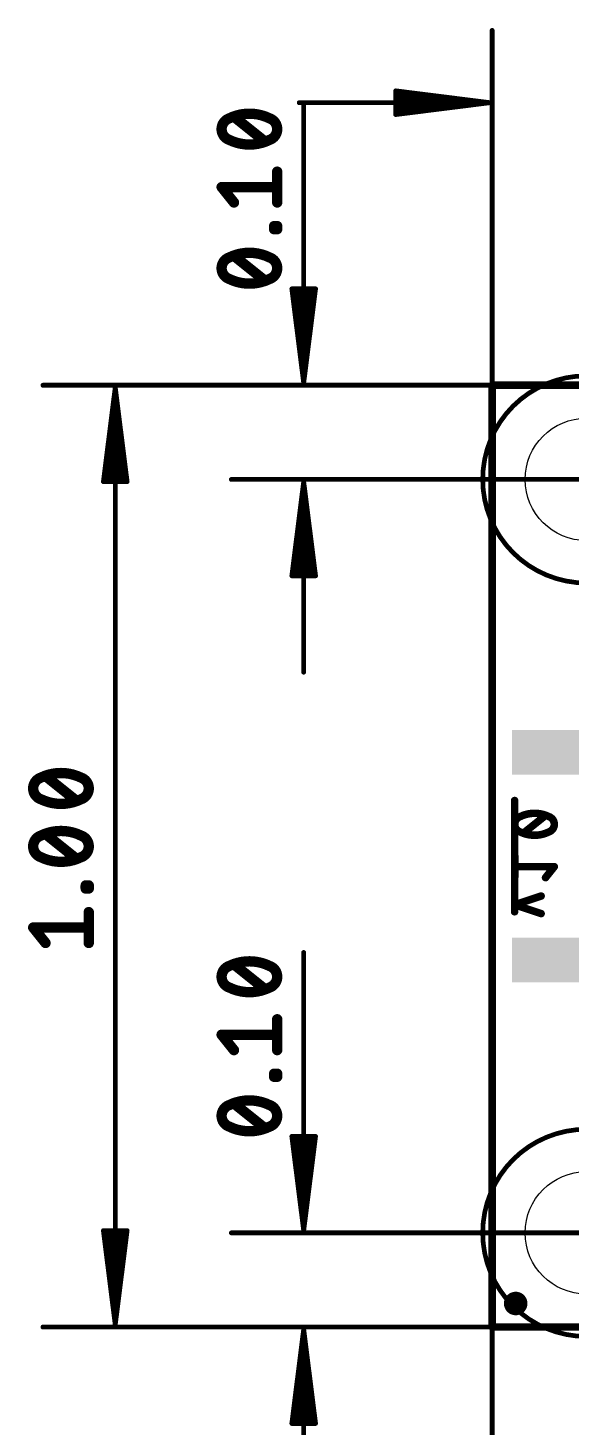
# Model space of a CAD drawing. Extents: x -29.2 to 57.4, y -24.7 to 35.4.
# Drawn here: x -12.51 to 2.13, y -2.7 to 35.03 of the extents above; entities that cross this region are included whole.
import ezdxf

# ---------------------------------------------------------------- set-up
doc = ezdxf.new("R2010")
doc.units = 0
for name, color, linetype in [('1', 12, 'CONTINUOUS'), ('16', 132, 'CONTINUOUS'), ('20', 31, 'CONTINUOUS'), ('21', 41, 'CONTINUOUS'), ('23', 53, 'CONTINUOUS'), ('24', 53, 'CONTINUOUS'), ('39', 12, 'CONTINUOUS'), ('47', 253, 'CONTINUOUS')]:
    doc.layers.add(name, color=color, linetype=linetype)

# ---------------------------------------------------------------- blocks, each defined once
blk = doc.blocks.new('PIE')
at = {"const_width": 0.5}
blk.add_lwpolyline([(0, -0.25, 1), (0, 0.25, 1), (0, -0.25)], format="xyb", dxfattribs=at)
blk = doc.blocks.new('RECT')
blk.add_solid([(-0.5, -0.5), (0.5, -0.5), (-0.5, 0.5), (0.5, 0.5)])

msp = doc.modelspace()

# ---------------------------------------------------------------- linework, layer by layer
at = {"layer": '1', "const_width": 0.2032}
for points in [[(25.4, 25.4), (0, 25.4)], [(0, 25.4), (0, 0)], [(0, 0), (25.4, 0)]]:
    msp.add_lwpolyline(points, dxfattribs=at)
at = {"layer": '1', "const_width": 0.1016}
for points in [[(0, 25.4508, 1), (0, 25.3492)], [(0.0508, 25.4, 1), (-0.0508, 25.4)], [(0, 0.0508, 1), (0, -0.0508)], [(-0.0508, 0, 1), (0.0508, 0)]]:
    msp.add_lwpolyline(points, format="xyb", dxfattribs=at)
at = {"layer": '16', "const_width": 0.2032}
for points in [[(25.4, 25.4), (0, 25.4)], [(0, 25.4), (0, 0)], [(0.8467, 13.3223), (1.4393, 13.7964)], [(0.6096, 12.12), (0.6096, 12.7127)], [(1.6764, 12.4164), (0.6096, 12.4164)], [(1.4393, 12.12), (1.6764, 12.4164)], [(0.6096, 11.3877), (1.3208, 11.6247)], [(1.3208, 11.1506), (0.6096, 11.3877)], [(0, 0), (25.4, 0)]]:
    msp.add_lwpolyline(points, dxfattribs=at)
at = {"layer": '16'}
for points, const_width in [([(0, 25.4508, 1), (0, 25.3492)], 0.1016), ([(0.0508, 25.4, 1), (-0.0508, 25.4)], 0.1016), ([(0.7578, 13.7668, 0.3205), (0.6096, 13.5594)], 0.2032), ([(0.6096, 13.5594, 0.3205), (0.7578, 13.3519)], 0.2032), ([(0.6604, 13.5594, 1), (0.5588, 13.5594)], 0.1016), ([(0.5588, 13.5594, 1), (0.6604, 13.5594)], 0.1016), ([(0.7355, 13.8125, 1), (0.78, 13.7211)], 0.1016), ([(1.143, 13.8557, 0.1139), (0.7578, 13.7668)], 0.2032), ([(0.7742, 13.7187, 1), (0.7413, 13.8148)], 0.1016), ([(1.5282, 13.7668, 0.1139), (1.143, 13.8557)], 0.2032), ([(1.143, 13.9065, 1), (1.143, 13.8049)], 0.1016), ([(1.143, 13.8049, 1), (1.143, 13.9065)], 0.1016), ([(1.4711, 13.7568, 1), (1.4076, 13.8361)], 0.1016), ([(1.6764, 13.5594, 0.3205), (1.5282, 13.7668)], 0.2032), ([(1.5282, 13.3519, 0.3205), (1.6764, 13.5594)], 0.2032), ([(1.5447, 13.8148, 1), (1.5118, 13.7187)], 0.1016), ([(1.506, 13.7211, 1), (1.5505, 13.8125)], 0.1016), ([(1.7272, 13.5594, 1), (1.6256, 13.5594)], 0.1016), ([(1.6256, 13.5594, 1), (1.7272, 13.5594)], 0.1016), ([(0.7578, 13.3519, 0.1139), (1.143, 13.263)], 0.2032), ([(0.78, 13.3976, 1), (0.7355, 13.3063)], 0.1016), ([(0.7413, 13.3039, 1), (0.7742, 13.4)], 0.1016), ([(0.8149, 13.362, 1), (0.8784, 13.2826)], 0.1016), ([(1.143, 13.263, 0.1139), (1.5282, 13.3519)], 0.2032), ([(1.143, 13.3138, 1), (1.143, 13.2122)], 0.1016), ([(1.143, 13.2122, 1), (1.143, 13.3138)], 0.1016), ([(1.5118, 13.4, 1), (1.5447, 13.3039)], 0.1016), ([(1.5505, 13.3063, 1), (1.506, 13.3976)], 0.1016), ([(0.6604, 12.7127, 1), (0.5588, 12.7127)], 0.1016), ([(0.6096, 12.4672, 1), (0.6096, 12.3656)], 0.1016), ([(1.7161, 12.3846, 1), (1.6367, 12.4481)], 0.1016), ([(1.6764, 12.3656, 1), (1.6764, 12.4672)], 0.1016), ([(0.5588, 12.12, 1), (0.6604, 12.12)], 0.1016), ([(1.3997, 12.1518, 1), (1.479, 12.0883)], 0.1016), ([(1.3369, 11.5765, 1), (1.3047, 11.6729)], 0.1016), ([(0.6257, 11.4359, 1), (0.5935, 11.3395)], 0.1016), ([(0.5935, 11.4359, 1), (0.6257, 11.3395)], 0.1016), ([(1.3047, 11.1024, 1), (1.3369, 11.1988)], 0.1016), ([(0, 0.0508, 1), (0, -0.0508)], 0.1016), ([(-0.0508, 0, 1), (0.0508, 0)], 0.1016)]:
    msp.add_lwpolyline(points, format="xyb", dxfattribs=dict(at, const_width=const_width))
at = {"layer": '20', "const_width": 0.2032}
for points in [[(25.4, 25.4), (0, 25.4)], [(0, 25.4), (0, 0)], [(0, 0), (25.4, 0)]]:
    msp.add_lwpolyline(points, dxfattribs=at)
at = {"layer": '20', "const_width": 0.1016}
for points in [[(0, 25.4508, 1), (0, 25.3492)], [(0.0508, 25.4, 1), (-0.0508, 25.4)], [(0, 0.0508, 1), (0, -0.0508)], [(-0.0508, 0, 1), (0.0508, 0)]]:
    msp.add_lwpolyline(points, format="xyb", dxfattribs=at)
at = {"layer": '20'}
for centre in [(2.54, 22.86), (2.54, 2.54)]:
    msp.add_circle(centre, 1.651, dxfattribs=at)
at = {"layer": '21', "const_width": 0.2032}
msp.add_lwpolyline([(0.607, 14.2), (0.607, 11.2)], dxfattribs=at)
at = {"layer": '21', "const_width": 0.1016}
for points in [[(0.6578, 14.2, 1), (0.5562, 14.2)], [(0.5562, 11.2, 1), (0.6578, 11.2)]]:
    msp.add_lwpolyline(points, format="xyb", dxfattribs=at)
at = {"layer": '23'}
msp.add_point((0.635, 0.635), dxfattribs=at)
at = {"layer": '24'}
msp.add_point((0.635, 0.635), dxfattribs=at)
at = {"layer": '39', "const_width": 0.127}
for points in [[(2.54, 20.066, 1), (2.54, 25.654, 1), (2.54, 20.066)], [(2.54, -0.254, 1), (2.54, 5.334, 1), (2.54, -0.254)]]:
    msp.add_lwpolyline(points, format="xyb", dxfattribs=at)
at = {"layer": '47'}
for points, const_width in [([(0, 22.86), (0, 34.97)], 0.13), ([(-0.065, 33.02), (-2.6, 33.3392)], 0.13), ([(-2.6, 33.3392), (-2.6, 32.7008)], 0.13), ([(-0.065, 33.02), (-2.6, 33.28)], 0.13), ([(-0.065, 33.02), (-2.6, 33.15)], 0.13), ([(-0.065, 33.02), (-5.2, 33.02)], 0.13), ([(-5.08, 25.465), (-5.08, 32.9628)], 0.13), ([(-2.6, 32.7008), (-0.065, 33.02)], 0.13), ([(-2.6, 32.89), (-0.065, 33.02)], 0.13), ([(-2.6, 32.76), (-0.065, 33.02)], 0.13), ([(-6.1272, 31.9744), (-6.9598, 32.6405)], 0.2794), ([(-5.7942, 30.3281), (-5.7942, 31.1606)], 0.2794), ([(-6.9598, 30.3281), (-7.2928, 30.7443)], 0.2794), ([(-7.2928, 30.7443), (-5.7942, 30.7443)], 0.2794), ([(-5.8775, 29.6085), (-5.8775, 29.6918)], 0.2794), ([(-5.8775, 29.6918), (-5.7942, 29.6918)], 0.2794), ([(-5.7942, 29.6918), (-5.7942, 29.6085)], 0.2794), ([(-5.7942, 29.6085), (-5.8775, 29.6085)], 0.2794), ([(-6.1272, 28.223), (-6.9598, 28.889)], 0.2794), ([(-5.08, 25.465), (-5.3992, 28)], 0.13), ([(-5.3992, 28), (-4.7608, 28)], 0.13), ([(-5.08, 25.465), (-5.34, 28)], 0.13), ([(-5.08, 25.465), (-5.21, 28)], 0.13), ([(-4.7608, 28), (-5.08, 25.465)], 0.13), ([(-4.95, 28), (-5.08, 25.465)], 0.13), ([(-4.82, 28), (-5.08, 25.465)], 0.13), ([(0, 25.4), (-12.11, 25.4)], 0.13), ([(-10.16, 25.335), (-10.4792, 22.8)], 0.13), ([(-10.16, 25.335), (-10.42, 22.8)], 0.13), ([(-10.16, 25.335), (-10.29, 22.8)], 0.13), ([(-10.16, 0.065), (-10.16, 25.335)], 0.13), ([(-9.8408, 22.8), (-10.16, 25.335)], 0.13), ([(-10.03, 22.8), (-10.16, 25.335)], 0.13), ([(-9.9, 22.8), (-10.16, 25.335)], 0.13), ([(2.54, 25.4), (-7.03, 25.4)], 0.13), ([(-10.4792, 22.8), (-9.8408, 22.8)], 0.13), ([(2.54, 22.86), (-7.03, 22.86)], 0.13), ([(-5.08, 22.795), (-5.3992, 20.26)], 0.13), ([(-5.08, 22.795), (-5.34, 20.26)], 0.13), ([(-5.08, 22.795), (-5.21, 20.26)], 0.13), ([(-5.08, 22.795), (-5.08, 17.66)], 0.13), ([(-4.7608, 20.26), (-5.08, 22.795)], 0.13), ([(-4.95, 20.26), (-5.08, 22.795)], 0.13), ([(-4.82, 20.26), (-5.08, 22.795)], 0.13), ([(-5.3992, 20.26), (-4.7608, 20.26)], 0.13), ([(-11.2072, 14.1931), (-12.0398, 14.8591)], 0.2794), ([(-11.2072, 12.6299), (-12.0398, 13.296)], 0.2794), ([(-10.9575, 11.8271), (-10.9575, 11.9104)], 0.2794), ([(-10.9575, 11.9104), (-10.8742, 11.9104)], 0.2794), ([(-10.8742, 11.8271), (-10.9575, 11.8271)], 0.2794), ([(-10.8742, 11.9104), (-10.8742, 11.8271)], 0.2794), ([(-10.8742, 10.3583), (-10.8742, 11.1909)], 0.2794), ([(-12.0398, 10.3583), (-12.3728, 10.7746)], 0.2794), ([(-12.3728, 10.7746), (-10.8742, 10.7746)], 0.2794), ([(-6.1272, 9.1144), (-6.9598, 9.7805)], 0.2794), ([(-5.08, 2.605), (-5.08, 10.1028)], 0.13), ([(-5.7942, 7.4681), (-5.7942, 8.3006)], 0.2794), ([(-6.9598, 7.4681), (-7.2928, 7.8843)], 0.2794), ([(-7.2928, 7.8843), (-5.7942, 7.8843)], 0.2794), ([(-5.8775, 6.7485), (-5.8775, 6.8318)], 0.2794), ([(-5.8775, 6.8318), (-5.7942, 6.8318)], 0.2794), ([(-5.7942, 6.7485), (-5.8775, 6.7485)], 0.2794), ([(-5.7942, 6.8318), (-5.7942, 6.7485)], 0.2794), ([(-6.1272, 5.363), (-6.9598, 6.029)], 0.2794), ([(-5.08, 2.605), (-5.3992, 5.14)], 0.13), ([(-5.3992, 5.14), (-4.7608, 5.14)], 0.13), ([(-5.08, 2.605), (-5.34, 5.14)], 0.13), ([(-5.08, 2.605), (-5.21, 5.14)], 0.13), ([(-4.7608, 5.14), (-5.08, 2.605)], 0.13), ([(-4.95, 5.14), (-5.08, 2.605)], 0.13), ([(-4.82, 5.14), (-5.08, 2.605)], 0.13), ([(-10.16, 0.065), (-10.4792, 2.6)], 0.13), ([(-10.4792, 2.6), (-9.8408, 2.6)], 0.13), ([(-10.16, 0.065), (-10.42, 2.6)], 0.13), ([(-10.16, 0.065), (-10.29, 2.6)], 0.13), ([(-9.8408, 2.6), (-10.16, 0.065)], 0.13), ([(-10.03, 2.6), (-10.16, 0.065)], 0.13), ([(-9.9, 2.6), (-10.16, 0.065)], 0.13), ([(2.54, 2.54), (-7.03, 2.54)], 0.13), ([(0, 2.54), (0, -7.03)], 0.13), ([(0, 0), (-12.11, 0)], 0.13), ([(2.54, 0), (-7.03, 0)], 0.13), ([(-5.08, -0.065), (-5.3992, -2.6)], 0.13), ([(-5.08, -0.065), (-5.34, -2.6)], 0.13), ([(-5.08, -0.065), (-5.21, -2.6)], 0.13), ([(-5.08, -0.065), (-5.08, -5.2)], 0.13), ([(-4.7608, -2.6), (-5.08, -0.065)], 0.13), ([(-4.95, -2.6), (-5.08, -0.065)], 0.13), ([(-4.82, -2.6), (-5.08, -0.065)], 0.13), ([(0, 0), (0, -10.84)], 0.13), ([(-5.3992, -2.6), (-4.7608, -2.6)], 0.13)]:
    msp.add_lwpolyline(points, dxfattribs=dict(at, const_width=const_width))
for points, const_width in [([(0.0325, 34.97, 1), (-0.0325, 34.97)], 0.065), ([(-2.5959, 33.3715, 1), (-2.6041, 33.307)], 0.065), ([(-2.5675, 33.3392, 1), (-2.6325, 33.3392)], 0.065), ([(-2.5967, 33.3123, 1), (-2.6033, 33.2477)], 0.065), ([(-2.5983, 33.1825, 1), (-2.6017, 33.1175)], 0.065), ([(-6.5435, 32.7237, 0.1139), (-7.0847, 32.5989)], 0.2794), ([(-6.5435, 32.7936, 1), (-6.5435, 32.6539)], 0.1397), ([(-6.0023, 32.5989, 0.1139), (-6.5435, 32.7237)], 0.2794), ([(-6.5435, 32.6539, 1), (-6.5435, 32.7936)], 0.1397), ([(-5.2, 33.0525, 1), (-5.2, 32.9875)], 0.065), ([(-5.0475, 32.9628, 1), (-5.1125, 32.9628)], 0.065), ([(-2.6017, 32.9225, 1), (-2.5983, 32.8575)], 0.065), ([(-0.0609, 32.9878, 1), (-0.0691, 33.0522)], 0.065), ([(-0.0691, 32.9878, 1), (-0.0609, 33.0522)], 0.065), ([(-0.0617, 32.9877, 1), (-0.0683, 33.0523)], 0.065), ([(-0.0683, 32.9877, 1), (-0.0617, 33.0523)], 0.065), ([(-0.0667, 32.9875, 1), (-0.0633, 33.0525)], 0.065), ([(-0.0633, 32.9875, 1), (-0.0667, 33.0525)], 0.065), ([(-0.065, 32.9875, 1), (-0.065, 33.0525)], 0.065), ([(-7.0847, 32.5989, 0.3205), (-7.2928, 32.3075)], 0.2794), ([(-7.1153, 32.6616, 1), (-7.0541, 32.5361)], 0.1397), ([(-7.062, 32.5328, 1), (-7.1073, 32.6649)], 0.1397), ([(-6.9161, 32.695, 1), (-7.0034, 32.5859)], 0.1397), ([(-5.7942, 32.3075, 0.3205), (-6.0023, 32.5989)], 0.2794), ([(-5.9797, 32.6649, 1), (-6.025, 32.5328)], 0.1397), ([(-6.0329, 32.5361, 1), (-5.9717, 32.6616)], 0.1397), ([(-2.6033, 32.7923, 1), (-2.5967, 32.7277)], 0.065), ([(-2.6041, 32.733, 1), (-2.5959, 32.6685)], 0.065), ([(-2.6325, 32.7008, 1), (-2.5675, 32.7008)], 0.065), ([(-7.2928, 32.3075, 0.3205), (-7.0847, 32.0161)], 0.2794), ([(-7.223, 32.3075, 1), (-7.3626, 32.3075)], 0.1397), ([(-7.3626, 32.3075, 1), (-7.223, 32.3075)], 0.1397), ([(-7.0847, 32.0161, 0.1139), (-6.5435, 31.8912)], 0.2794), ([(-7.0541, 32.0789, 1), (-7.1153, 31.9533)], 0.1397), ([(-7.1073, 31.95, 1), (-7.062, 32.0821)], 0.1397), ([(-6.5435, 31.8912, 0.1139), (-6.0023, 32.0161)], 0.2794), ([(-6.1709, 31.9199, 1), (-6.0836, 32.029)], 0.1397), ([(-6.0023, 32.0161, 0.3205), (-5.7942, 32.3075)], 0.2794), ([(-6.025, 32.0821, 1), (-5.9797, 31.95)], 0.1397), ([(-5.9717, 31.9533, 1), (-6.0329, 32.0789)], 0.1397), ([(-5.7244, 32.3075, 1), (-5.864, 32.3075)], 0.1397), ([(-5.864, 32.3075, 1), (-5.7244, 32.3075)], 0.1397), ([(-6.5435, 31.961, 1), (-6.5435, 31.8213)], 0.1397), ([(-6.5435, 31.8213, 1), (-6.5435, 31.961)], 0.1397), ([(-5.7244, 31.1606, 1), (-5.864, 31.1606)], 0.1397), ([(-7.2383, 30.788, 1), (-7.3473, 30.7007)], 0.1397), ([(-7.2928, 30.8142, 1), (-7.2928, 30.6745)], 0.1397), ([(-5.7942, 30.6745, 1), (-5.7942, 30.8142)], 0.1397), ([(-7.0143, 30.2844, 1), (-6.9052, 30.3717)], 0.1397), ([(-5.864, 30.3281, 1), (-5.7244, 30.3281)], 0.1397), ([(-5.8775, 29.7616, 1), (-5.8775, 29.6219)], 0.1397), ([(-5.8076, 29.6918, 1), (-5.9473, 29.6918)], 0.1397), ([(-5.7244, 29.6918, 1), (-5.864, 29.6918)], 0.1397), ([(-5.7942, 29.6219, 1), (-5.7942, 29.7616)], 0.1397), ([(-5.8775, 29.6784, 1), (-5.8775, 29.5387)], 0.1397), ([(-5.9473, 29.6085, 1), (-5.8076, 29.6085)], 0.1397), ([(-5.864, 29.6085, 1), (-5.7244, 29.6085)], 0.1397), ([(-5.7942, 29.5387, 1), (-5.7942, 29.6784)], 0.1397), ([(-6.5435, 28.9723, 0.1139), (-7.0847, 28.8474)], 0.2794), ([(-6.0023, 28.8474, 0.1139), (-6.5435, 28.9723)], 0.2794), ([(-6.5435, 29.0421, 1), (-6.5435, 28.9024)], 0.1397), ([(-6.5435, 28.9024, 1), (-6.5435, 29.0421)], 0.1397), ([(-7.0847, 28.8474, 0.3205), (-7.2928, 28.556)], 0.2794), ([(-7.2928, 28.556, 0.3205), (-7.0847, 28.2646)], 0.2794), ([(-7.223, 28.556, 1), (-7.3626, 28.556)], 0.1397), ([(-7.1153, 28.9102, 1), (-7.0541, 28.7846)], 0.1397), ([(-7.062, 28.7813, 1), (-7.1073, 28.9134)], 0.1397), ([(-6.9161, 28.9435, 1), (-7.0034, 28.8345)], 0.1397), ([(-5.7942, 28.556, 0.3205), (-6.0023, 28.8474)], 0.2794), ([(-5.9797, 28.9134, 1), (-6.025, 28.7813)], 0.1397), ([(-6.0023, 28.2646, 0.3205), (-5.7942, 28.556)], 0.2794), ([(-6.0329, 28.7846, 1), (-5.9717, 28.9102)], 0.1397), ([(-5.7244, 28.556, 1), (-5.864, 28.556)], 0.1397), ([(-7.3626, 28.556, 1), (-7.223, 28.556)], 0.1397), ([(-7.0847, 28.2646, 0.1139), (-6.5435, 28.1397)], 0.2794), ([(-7.0541, 28.3274, 1), (-7.1153, 28.2018)], 0.1397), ([(-7.1073, 28.1985, 1), (-7.062, 28.3307)], 0.1397), ([(-6.5435, 28.1397, 0.1139), (-6.0023, 28.2646)], 0.2794), ([(-6.1709, 28.1684, 1), (-6.0836, 28.2775)], 0.1397), ([(-6.025, 28.3307, 1), (-5.9797, 28.1985)], 0.1397), ([(-5.9717, 28.2018, 1), (-6.0329, 28.3274)], 0.1397), ([(-5.864, 28.556, 1), (-5.7244, 28.556)], 0.1397), ([(-6.5435, 28.2096, 1), (-6.5435, 28.0699)], 0.1397), ([(-6.5435, 28.0699, 1), (-6.5435, 28.2095)], 0.1397), ([(-5.367, 28.0041, 1), (-5.4315, 27.9959)], 0.065), ([(-5.3992, 28.0325, 1), (-5.3992, 27.9675)], 0.065), ([(-5.3077, 28.0033, 1), (-5.3723, 27.9967)], 0.065), ([(-5.1775, 28.0017, 1), (-5.2425, 27.9983)], 0.065), ([(-4.9175, 27.9983, 1), (-4.9825, 28.0017)], 0.065), ([(-4.7877, 27.9967, 1), (-4.8523, 28.0033)], 0.065), ([(-4.7285, 27.9959, 1), (-4.793, 28.0041)], 0.065), ([(-4.7608, 27.9675, 1), (-4.7608, 28.0325)], 0.065), ([(-12.11, 25.4325, 1), (-12.11, 25.3675)], 0.065), ([(-10.1275, 25.335, 1), (-10.1925, 25.335)], 0.065), ([(-10.1278, 25.3391, 1), (-10.1922, 25.3309)], 0.065), ([(-10.1275, 25.3333, 1), (-10.1925, 25.3367)], 0.065), ([(-10.1275, 25.3367, 1), (-10.1925, 25.3333)], 0.065), ([(-10.1277, 25.3383, 1), (-10.1923, 25.3317)], 0.065), ([(-10.1277, 25.3317, 1), (-10.1923, 25.3383)], 0.065), ([(-10.1278, 25.3309, 1), (-10.1922, 25.3391)], 0.065), ([(-7.03, 25.4325, 1), (-7.03, 25.3675)], 0.065), ([(-5.1122, 25.4691, 1), (-5.0478, 25.4609)], 0.065), ([(-5.1123, 25.4683, 1), (-5.0477, 25.4617)], 0.065), ([(-5.1125, 25.4633, 1), (-5.0475, 25.4667)], 0.065), ([(-5.1125, 25.4667, 1), (-5.0475, 25.4633)], 0.065), ([(-5.1125, 25.465, 1), (-5.0475, 25.465)], 0.065), ([(-5.1123, 25.4617, 1), (-5.0477, 25.4683)], 0.065), ([(-5.1122, 25.4609, 1), (-5.0478, 25.4691)], 0.065), ([(0, 25.3675, 1), (0, 25.4325)], 0.065), ([(-10.5115, 22.8041, 1), (-10.447, 22.7959)], 0.065), ([(-10.4792, 22.8325, 1), (-10.4792, 22.7675)], 0.065), ([(-10.4523, 22.8033, 1), (-10.3877, 22.7967)], 0.065), ([(-10.3225, 22.8017, 1), (-10.2575, 22.7983)], 0.065), ([(-10.0625, 22.7983, 1), (-9.9975, 22.8017)], 0.065), ([(-9.9323, 22.7967, 1), (-9.8677, 22.8033)], 0.065), ([(-9.873, 22.7959, 1), (-9.8085, 22.8041)], 0.065), ([(-9.8408, 22.7675, 1), (-9.8408, 22.8325)], 0.065), ([(-7.03, 22.8925, 1), (-7.03, 22.8275)], 0.065), ([(-5.0475, 22.795, 1), (-5.1125, 22.795)], 0.065), ([(-5.0478, 22.7991, 1), (-5.1122, 22.7909)], 0.065), ([(-5.0475, 22.7933, 1), (-5.1125, 22.7967)], 0.065), ([(-5.0475, 22.7967, 1), (-5.1125, 22.7933)], 0.065), ([(-5.0477, 22.7983, 1), (-5.1123, 22.7917)], 0.065), ([(-5.0477, 22.7917, 1), (-5.1123, 22.7983)], 0.065), ([(-5.0478, 22.7909, 1), (-5.1122, 22.7991)], 0.065), ([(-0.0325, 22.86, 1), (0.0325, 22.86)], 0.065), ([(-5.4315, 20.2641, 1), (-5.367, 20.2559)], 0.065), ([(-5.3992, 20.2925, 1), (-5.3992, 20.2275)], 0.065), ([(-5.3723, 20.2633, 1), (-5.3077, 20.2567)], 0.065), ([(-5.2425, 20.2617, 1), (-5.1775, 20.2583)], 0.065), ([(-4.9825, 20.2583, 1), (-4.9175, 20.2617)], 0.065), ([(-4.8523, 20.2567, 1), (-4.7877, 20.2633)], 0.065), ([(-4.793, 20.2559, 1), (-4.7285, 20.2641)], 0.065), ([(-4.7608, 20.2275, 1), (-4.7608, 20.2925)], 0.065), ([(-5.1125, 17.66, 1), (-5.0475, 17.66)], 0.065), ([(-12.1647, 14.8175, 0.3205), (-12.3728, 14.5261)], 0.2794), ([(-11.6235, 14.9424, 0.1139), (-12.1647, 14.8175)], 0.2794), ([(-12.1953, 14.8803, 1), (-12.1341, 14.7547)], 0.1397), ([(-12.142, 14.7514, 1), (-12.1873, 14.8835)], 0.1397), ([(-11.9961, 14.9136, 1), (-12.0834, 14.8046)], 0.1397), ([(-11.0823, 14.8175, 0.1139), (-11.6235, 14.9424)], 0.2794), ([(-11.6235, 15.0122, 1), (-11.6235, 14.8725)], 0.1397), ([(-11.6235, 14.8725, 1), (-11.6235, 15.0122)], 0.1397), ([(-10.8742, 14.5261, 0.3205), (-11.0823, 14.8175)], 0.2794), ([(-11.0597, 14.8835, 1), (-11.105, 14.7514)], 0.1397), ([(-11.1129, 14.7547, 1), (-11.0517, 14.8803)], 0.1397), ([(-12.3728, 14.5261, 0.3205), (-12.1647, 14.2347)], 0.2794), ([(-12.303, 14.5261, 1), (-12.4426, 14.5261)], 0.1397), ([(-12.4426, 14.5261, 1), (-12.303, 14.5261)], 0.1397), ([(-12.1647, 14.2347, 0.1139), (-11.6235, 14.1098)], 0.2794), ([(-12.1341, 14.2975, 1), (-12.1953, 14.1719)], 0.1397), ([(-12.1873, 14.1686, 1), (-12.142, 14.3008)], 0.1397), ([(-11.6235, 14.1098, 0.1139), (-11.0823, 14.2347)], 0.2794), ([(-11.105, 14.3008, 1), (-11.0597, 14.1686)], 0.1397), ([(-11.0823, 14.2347, 0.3205), (-10.8742, 14.5261)], 0.2794), ([(-11.0517, 14.1719, 1), (-11.1129, 14.2975)], 0.1397), ([(-10.8044, 14.5261, 1), (-10.944, 14.5261)], 0.1397), ([(-10.944, 14.5261, 1), (-10.8044, 14.5261)], 0.1397), ([(-11.6235, 14.1796, 1), (-11.6235, 14.04)], 0.1397), ([(-11.6235, 14.04, 1), (-11.6235, 14.1796)], 0.1397), ([(-11.2509, 14.1385, 1), (-11.1636, 14.2476)], 0.1397), ([(-12.1647, 13.2544, 0.3205), (-12.3728, 12.963)], 0.2794), ([(-11.6235, 13.3792, 0.1139), (-12.1647, 13.2544)], 0.2794), ([(-12.1953, 13.3171, 1), (-12.1341, 13.1916)], 0.1397), ([(-12.142, 13.1883, 1), (-12.1873, 13.3204)], 0.1397), ([(-11.9961, 13.3505, 1), (-12.0834, 13.2414)], 0.1397), ([(-11.0823, 13.2544, 0.1139), (-11.6235, 13.3792)], 0.2794), ([(-11.6235, 13.4491, 1), (-11.6235, 13.3094)], 0.1397), ([(-11.6235, 13.3094, 1), (-11.6235, 13.4491)], 0.1397), ([(-10.8742, 12.963, 0.3205), (-11.0823, 13.2543)], 0.2794), ([(-11.0597, 13.3204, 1), (-11.105, 13.1883)], 0.1397), ([(-11.1129, 13.1916, 1), (-11.0517, 13.3171)], 0.1397), ([(-12.3728, 12.963, 0.3205), (-12.1647, 12.6716)], 0.2794), ([(-12.303, 12.963, 1), (-12.4426, 12.963)], 0.1397), ([(-12.4426, 12.963, 1), (-12.303, 12.963)], 0.1397), ([(-11.0823, 12.6716, 0.3205), (-10.8742, 12.963)], 0.2794), ([(-10.8044, 12.963, 1), (-10.944, 12.963)], 0.1397), ([(-10.944, 12.963, 1), (-10.8044, 12.963)], 0.1397), ([(-12.1647, 12.6716, 0.1139), (-11.6235, 12.5467)], 0.2794), ([(-12.1341, 12.7343, 1), (-12.1953, 12.6088)], 0.1397), ([(-12.1873, 12.6055, 1), (-12.142, 12.7376)], 0.1397), ([(-11.6235, 12.5467, 0.1139), (-11.0823, 12.6716)], 0.2794), ([(-11.6235, 12.6165, 1), (-11.6235, 12.4768)], 0.1397), ([(-11.6235, 12.4768, 1), (-11.6235, 12.6165)], 0.1397), ([(-11.2509, 12.5754, 1), (-11.1636, 12.6845)], 0.1397), ([(-11.105, 12.7376, 1), (-11.0597, 12.6055)], 0.1397), ([(-11.0517, 12.6088, 1), (-11.1129, 12.7343)], 0.1397), ([(-10.8876, 11.9104, 1), (-11.0273, 11.9104)], 0.1397), ([(-10.9575, 11.9802, 1), (-10.9575, 11.8405)], 0.1397), ([(-10.9575, 11.897, 1), (-10.9575, 11.7573)], 0.1397), ([(-11.0273, 11.8271, 1), (-10.8876, 11.8271)], 0.1397), ([(-10.8043, 11.9104, 1), (-10.9441, 11.9104)], 0.1397), ([(-10.9441, 11.8271, 1), (-10.8043, 11.8271)], 0.1397), ([(-10.8742, 11.8405, 1), (-10.8742, 11.9802)], 0.1397), ([(-10.8742, 11.7573, 1), (-10.8742, 11.897)], 0.1397), ([(-10.8043, 11.1909, 1), (-10.9441, 11.1909)], 0.1397), ([(-12.3728, 10.8444, 1), (-12.3728, 10.7047)], 0.1397), ([(-12.3183, 10.8182, 1), (-12.4273, 10.7309)], 0.1397), ([(-10.8742, 10.7047, 1), (-10.8742, 10.8444)], 0.1397), ([(-12.0943, 10.3147, 1), (-11.9852, 10.4019)], 0.1397), ([(-10.9441, 10.3583, 1), (-10.8043, 10.3583)], 0.1397), ([(-7.0847, 9.7389, 0.3205), (-7.2928, 9.4475)], 0.2794), ([(-6.5435, 9.8637, 0.1139), (-7.0847, 9.7389)], 0.2794), ([(-7.1153, 9.8016, 1), (-7.0541, 9.6761)], 0.1397), ([(-7.062, 9.6728, 1), (-7.1073, 9.8049)], 0.1397), ([(-6.9161, 9.835, 1), (-7.0034, 9.7259)], 0.1397), ([(-6.0023, 9.7389, 0.1139), (-6.5435, 9.8637)], 0.2794), ([(-6.5435, 9.9336, 1), (-6.5435, 9.7939)], 0.1397), ([(-6.5435, 9.7939, 1), (-6.5435, 9.9336)], 0.1397), ([(-5.7942, 9.4475, 0.3205), (-6.0023, 9.7389)], 0.2794), ([(-5.9797, 9.8049, 1), (-6.025, 9.6728)], 0.1397), ([(-6.0329, 9.6761, 1), (-5.9717, 9.8016)], 0.1397), ([(-5.0475, 10.1028, 1), (-5.1125, 10.1028)], 0.065), ([(-7.2928, 9.4475, 0.3205), (-7.0847, 9.1561)], 0.2794), ([(-7.223, 9.4475, 1), (-7.3626, 9.4475)], 0.1397), ([(-7.3626, 9.4475, 1), (-7.223, 9.4475)], 0.1397), ([(-6.0023, 9.1561, 0.3205), (-5.7942, 9.4475)], 0.2794), ([(-5.7244, 9.4475, 1), (-5.864, 9.4475)], 0.1397), ([(-5.864, 9.4475, 1), (-5.7244, 9.4475)], 0.1397), ([(-7.0847, 9.1561, 0.1139), (-6.5435, 9.0312)], 0.2794), ([(-7.0541, 9.2189, 1), (-7.1153, 9.0933)], 0.1397), ([(-7.1073, 9.09, 1), (-7.062, 9.2221)], 0.1397), ([(-6.5435, 9.0312, 0.1139), (-6.0023, 9.1561)], 0.2794), ([(-6.5435, 9.101, 1), (-6.5435, 8.9613)], 0.1397), ([(-6.5435, 8.9613, 1), (-6.5435, 9.101)], 0.1397), ([(-6.1709, 9.0599, 1), (-6.0836, 9.169)], 0.1397), ([(-6.025, 9.2221, 1), (-5.9797, 9.09)], 0.1397), ([(-5.9717, 9.0933, 1), (-6.0329, 9.2189)], 0.1397), ([(-5.7244, 8.3006, 1), (-5.864, 8.3006)], 0.1397), ([(-7.2928, 7.9542, 1), (-7.2928, 7.8145)], 0.1397), ([(-7.2383, 7.928, 1), (-7.3473, 7.8407)], 0.1397), ([(-5.7942, 7.8145, 1), (-5.7942, 7.9542)], 0.1397), ([(-7.0143, 7.4244, 1), (-6.9052, 7.5117)], 0.1397), ([(-5.864, 7.4681, 1), (-5.7244, 7.4681)], 0.1397), ([(-5.8775, 6.9016, 1), (-5.8775, 6.7619)], 0.1397), ([(-5.8775, 6.8184, 1), (-5.8775, 6.6787)], 0.1397), ([(-5.8076, 6.8318, 1), (-5.9473, 6.8318)], 0.1397), ([(-5.9473, 6.7485, 1), (-5.8076, 6.7485)], 0.1397), ([(-5.7244, 6.8318, 1), (-5.864, 6.8318)], 0.1397), ([(-5.864, 6.7485, 1), (-5.7244, 6.7485)], 0.1397), ([(-5.7942, 6.7619, 1), (-5.7942, 6.9016)], 0.1397), ([(-5.7942, 6.6787, 1), (-5.7942, 6.8184)], 0.1397), ([(-7.0847, 5.9874, 0.3205), (-7.2928, 5.696)], 0.2794), ([(-6.5435, 6.1123, 0.1139), (-7.0847, 5.9874)], 0.2794), ([(-7.1153, 6.0502, 1), (-7.0541, 5.9246)], 0.1397), ([(-7.062, 5.9213, 1), (-7.1073, 6.0534)], 0.1397), ([(-6.9161, 6.0835, 1), (-7.0034, 5.9745)], 0.1397), ([(-6.0023, 5.9874, 0.1139), (-6.5435, 6.1123)], 0.2794), ([(-6.5435, 6.1821, 1), (-6.5435, 6.0424)], 0.1397), ([(-6.5435, 6.0424, 1), (-6.5435, 6.1821)], 0.1397), ([(-5.7942, 5.696, 0.3205), (-6.0023, 5.9874)], 0.2794), ([(-5.9797, 6.0534, 1), (-6.025, 5.9213)], 0.1397), ([(-6.0329, 5.9246, 1), (-5.9717, 6.0502)], 0.1397), ([(-7.2928, 5.696, 0.3205), (-7.0847, 5.4046)], 0.2794), ([(-7.223, 5.696, 1), (-7.3626, 5.696)], 0.1397), ([(-7.3626, 5.696, 1), (-7.223, 5.696)], 0.1397), ([(-6.0023, 5.4046, 0.3205), (-5.7942, 5.696)], 0.2794), ([(-5.7244, 5.696, 1), (-5.864, 5.696)], 0.1397), ([(-5.864, 5.696, 1), (-5.7244, 5.696)], 0.1397), ([(-7.0847, 5.4046, 0.1139), (-6.5435, 5.2797)], 0.2794), ([(-7.0541, 5.4674, 1), (-7.1153, 5.3418)], 0.1397), ([(-7.1073, 5.3385, 1), (-7.062, 5.4707)], 0.1397), ([(-6.5435, 5.2797, 0.1139), (-6.0023, 5.4046)], 0.2794), ([(-6.5435, 5.3495, 1), (-6.5435, 5.2099)], 0.1397), ([(-6.5435, 5.2099, 1), (-6.5435, 5.3495)], 0.1397), ([(-6.1709, 5.3084, 1), (-6.0836, 5.4175)], 0.1397), ([(-6.025, 5.4707, 1), (-5.9797, 5.3385)], 0.1397), ([(-5.9717, 5.3418, 1), (-6.0329, 5.4674)], 0.1397), ([(-5.367, 5.1441, 1), (-5.4315, 5.1359)], 0.065), ([(-5.3992, 5.1725, 1), (-5.3992, 5.1075)], 0.065), ([(-5.3077, 5.1433, 1), (-5.3723, 5.1367)], 0.065), ([(-5.1775, 5.1417, 1), (-5.2425, 5.1383)], 0.065), ([(-4.9175, 5.1383, 1), (-4.9825, 5.1417)], 0.065), ([(-4.7877, 5.1367, 1), (-4.8523, 5.1433)], 0.065), ([(-4.7285, 5.1359, 1), (-4.793, 5.1441)], 0.065), ([(-4.7608, 5.1075, 1), (-4.7608, 5.1725)], 0.065), ([(-10.447, 2.6041, 1), (-10.5115, 2.5959)], 0.065), ([(-10.4792, 2.6325, 1), (-10.4792, 2.5675)], 0.065), ([(-10.3877, 2.6033, 1), (-10.4523, 2.5967)], 0.065), ([(-10.2575, 2.6017, 1), (-10.3225, 2.5983)], 0.065), ([(-9.9975, 2.5983, 1), (-10.0625, 2.6017)], 0.065), ([(-9.8677, 2.5967, 1), (-9.9323, 2.6033)], 0.065), ([(-9.8085, 2.5959, 1), (-9.873, 2.6041)], 0.065), ([(-9.8408, 2.5675, 1), (-9.8408, 2.6325)], 0.065), ([(-5.1122, 2.6091, 1), (-5.0478, 2.6009)], 0.065), ([(-5.1122, 2.6009, 1), (-5.0478, 2.6091)], 0.065), ([(-7.03, 2.5725, 1), (-7.03, 2.5075)], 0.065), ([(-5.1123, 2.6083, 1), (-5.0477, 2.6017)], 0.065), ([(-5.1125, 2.6033, 1), (-5.0475, 2.6067)], 0.065), ([(-5.1125, 2.6067, 1), (-5.0475, 2.6033)], 0.065), ([(-5.1125, 2.605, 1), (-5.0475, 2.605)], 0.065), ([(-5.1123, 2.6017, 1), (-5.0477, 2.6083)], 0.065), ([(0.0325, 2.54, 1), (-0.0325, 2.54)], 0.065), ([(-12.11, 0.0325, 1), (-12.11, -0.0325)], 0.065), ([(-10.1922, 0.0691, 1), (-10.1278, 0.0609)], 0.065), ([(-10.1923, 0.0683, 1), (-10.1277, 0.0617)], 0.065), ([(-10.1925, 0.0633, 1), (-10.1275, 0.0667)], 0.065), ([(-10.1925, 0.0667, 1), (-10.1275, 0.0633)], 0.065), ([(-10.1925, 0.065, 1), (-10.1275, 0.065)], 0.065), ([(-10.1923, 0.0617, 1), (-10.1277, 0.0683)], 0.065), ([(-10.1922, 0.0609, 1), (-10.1278, 0.0691)], 0.065), ([(-7.03, 0.0325, 1), (-7.03, -0.0325)], 0.065), ([(-5.0475, -0.0667, 1), (-5.1125, -0.0633)], 0.065), ([(-5.0475, -0.0633, 1), (-5.1125, -0.0667)], 0.065), ([(0.0325, 0, 1), (-0.0325, 0)], 0.065), ([(0, -0.0325, 1), (0, 0.0325)], 0.065), ([(-5.0475, -0.065, 1), (-5.1125, -0.065)], 0.065), ([(-5.0478, -0.0609, 1), (-5.1122, -0.0691)], 0.065), ([(-5.0477, -0.0617, 1), (-5.1123, -0.0683)], 0.065), ([(-5.0477, -0.0683, 1), (-5.1123, -0.0617)], 0.065), ([(-5.0478, -0.0691, 1), (-5.1122, -0.0609)], 0.065), ([(-5.4315, -2.5959, 1), (-5.367, -2.6041)], 0.065), ([(-5.3992, -2.5675, 1), (-5.3992, -2.6325)], 0.065), ([(-5.3723, -2.5967, 1), (-5.3077, -2.6033)], 0.065), ([(-5.2425, -2.5983, 1), (-5.1775, -2.6017)], 0.065), ([(-4.9825, -2.6017, 1), (-4.9175, -2.5983)], 0.065), ([(-4.8523, -2.6033, 1), (-4.7877, -2.5967)], 0.065), ([(-4.793, -2.6041, 1), (-4.7285, -2.5959)], 0.065), ([(-4.7608, -2.6325, 1), (-4.7608, -2.5675)], 0.065)]:
    msp.add_lwpolyline(points, format="xyb", dxfattribs=dict(at, const_width=const_width))

# ---------------------------------------------------------------- block references
at = {"layer": '1', "xscale": 1.2, "yscale": 2, "rotation": 270}
for p in [(1.532, 15.5), (1.532, 9.9)]:
    msp.add_blockref('RECT', p, dxfattribs=at)
at = {"layer": '1', "xscale": 0.635, "yscale": 0.635}
msp.add_blockref('PIE', (0.635, 0.635), dxfattribs=at)
at = {"layer": '16', "xscale": 0.635, "yscale": 0.635}
msp.add_blockref('PIE', (0.635, 0.635), dxfattribs=at)

doc.saveas('drawing.dxf')
